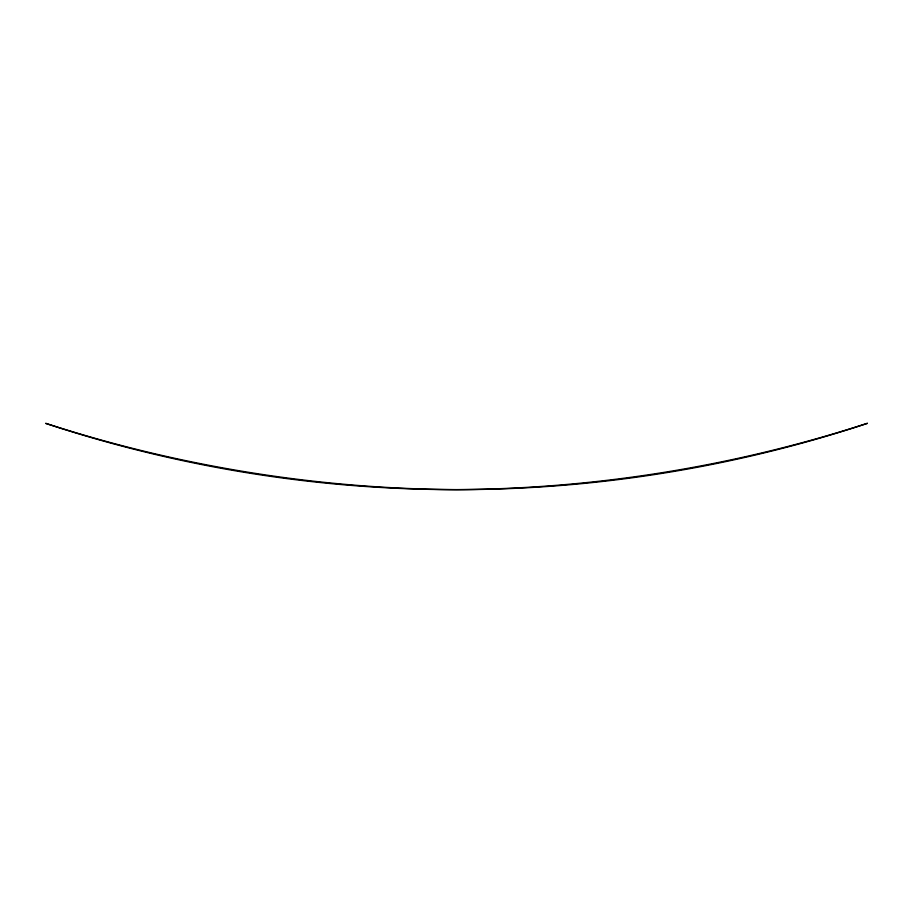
<?xml version="1.0" encoding="UTF-8"?>
<svg xmlns="http://www.w3.org/2000/svg" width="913" height="913" viewBox="0 0 913 913"><rect width="100%" height="100%" fill="white"/><g stroke="black" fill="none" stroke-linecap="round" stroke-linejoin="round"><path stroke-width="1.37" d="M867.35 423.347C734.748 466.36 595.904 488.775 456.5 489.653C317.096 488.775 178.252 466.36 45.65 423.347A1306.069 1306.069 0 0 0 867.35 423.347"/></g></svg>
